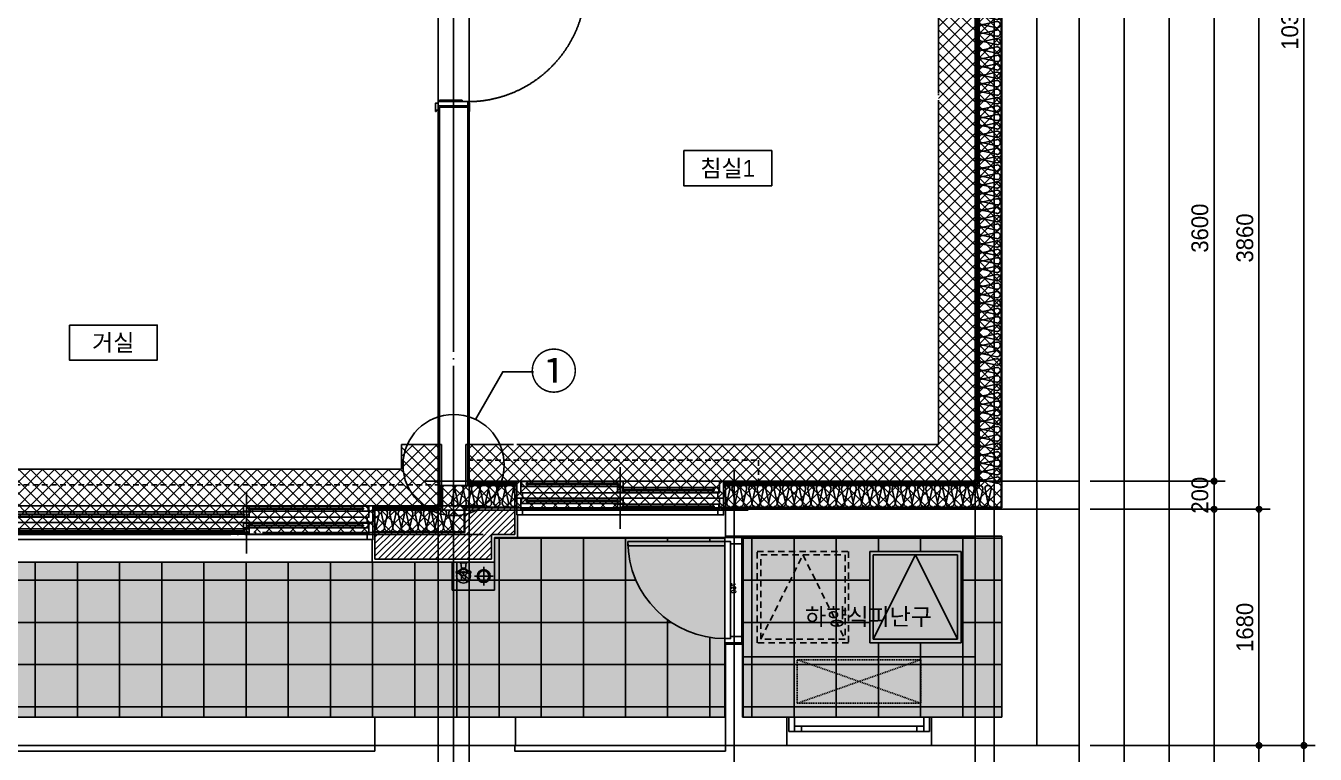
# Model space of a CAD drawing. Header units: millimetres. Extents: x -24416 to 92204, y -190080 to 23760.
# Drawn here: x 12833 to 22008, y -42038 to -36856 of the extents above; entities that cross this region are included whole.
import ezdxf
from ezdxf.enums import TextEntityAlignment as Align
from ezdxf.xclip import XClip

# ---------------------------------------------------------------- set-up
doc = ezdxf.new("R2010")
doc.units = ezdxf.units.MM
doc.header["$LTSCALE"] = 50
doc.header["$XCLIPFRAME"] = 0
for name, pattern in [('AUDIT_D_220706163347-0', [0]), ('CEN', [62, 60, -1, 0, -1]), ('H', [1.3, 0.8, -0.5]), ('HD', [2.5, 1.5, -1]), ('HID', [2.5, 1.5, -1]), ('평면도(기준)$0$CENTER2', [16.25, 15, -0.5, 0.25, -0.5])]:
    doc.linetypes.add(name, pattern=pattern)
doc.layers.get('defpoints').update_dxf_attribs({"color": 139})
for name, color, linetype in [('A-ELE8', 8, 'Continuous'), ('A_HAT', 8, 'Continuous'), ('AA-XXXX-DIMS', 7, 'Continuous'), ('AA-단열-바닥-욕실', 30, 'Continuous'), ('ARDM', 7, 'Continuous'), ('CEN_CON', 1, 'CEN'), ('CEN_WALL', 12, 'CEN'), ('CONC', 2, 'Continuous'), ('dan1', 7, 'HID'), ('DIM', 7, 'AUDIT_D_220706163347-0'), ('DOOR', 4, 'Continuous'), ('ELE3_CON', 7, 'Continuous'), ('ELE4', 4, 'Continuous'), ('ETC', 6, 'Continuous'), ('FIN', 6, 'Continuous'), ('HAT', 9, 'Continuous'), ('INS', 252, 'Continuous'), ('SINA-F-FRAME', 4, 'Continuous'), ('TEXT', 3, 'Continuous'), ('WAL', 3, 'Continuous'), ('WAL_DRY', 7, 'Continuous'), ('WIN', 4, 'Continuous'), ('X - 단위세대$0$ETC', 6, 'Continuous'), ('바닥타일', 8, 'Continuous'), ('수전', 4, 'Continuous'), ('실명', 3, 'AUDIT_D_220706163347-0'), ('실명박스', 7, 'AUDIT_D_220706163347-0'), ('커튼박스', 6, 'Continuous'), ('평면도(기준)$0$1.EC-F-DOOR', 4, 'Continuous'), ('평면도(기준)$0$1.EC-F-DOOR-F', 4, 'Continuous')]:
    doc.layers.add(name, color=color, linetype=linetype)
for name, color, linetype, plot in [('AA-CEN', 1, 'CEN', False), ('Def-PrintX', 147, 'Continuous', False), ('Defpoint', 135, 'Continuous', False), ('MC', 135, 'Continuous', False), ('X - 단위세대$0$0_임시', 134, 'Continuous', False)]:
    doc.layers.add(name, color=color, linetype=linetype, plot=plot)
doc.styles.add('HAUD01', font='Dotum.ttf')
doc.styles.get("Standard").update_dxf_attribs({"font": 'txt', "bigfont": 'whgtxt.shx'})
doc.styles.add('돋움', font='Dotum.ttf')
doc.styles.add('맑은고딕', font='malgun.ttf', dxfattribs={"width": 0.9})
doc.dimstyles.new('DIM_40', dxfattribs={"dimscale": 40, "dimtxt": 3, "dimasz": 1, "dimexe": 2, "dimexo": 2, "dimgap": 1, "dimtad": 1, "dimdec": 0, "dimzin": 0, "dimdsep": 46, "dimtxsty": '맑은고딕', "dimblk1": 'DIMDOT', "dimblk2": 'DIMDOT', "dimsah": 1, "dimcen": 0.09, "dimdle": 2, "dimclrd": 7, "dimclre": 7, "dimclrt": 3, "dimadec": 0, "dimazin": 0, "dimtfac": 1, "dimtdec": 0, "dimtix": 1, "dimtmove": 2, "dimatfit": 3, "dimldrblk": 'DIMDOT', "dimfxl": 2, "dimtolj": 1, "dimtzin": 0, "dimarcsym": 0})
pattern_1 = [(0, (0, 0), (0, 300), []), (90, (0, 0), (-300, 2e-14), [])]

# ---------------------------------------------------------------- blocks, each defined once
blk = doc.blocks.new('U-84A(확장)1')
at = {"layer": 'CEN_CON'}
blk.add_line((0, 0), (15195, 0), dxfattribs=at)
blk = doc.blocks.new('실외기창_1000')
at = {"layer": 'WIN', "color": 8}
blk.add_line((960, 100), (40, 100), dxfattribs=at)
at = {"layer": 'WIN'}
for p, q in [((960, 36), (40, 36)), ((960, 0), (40, 0)), ((90, 36), (90, 0)), ((910, 36), (910, 0))]:
    blk.add_line(p, q, dxfattribs=at)
for points in [[(40, 100), (0, 100), (0, 0), (40, 0)], [(960, 100), (1000, 100), (1000, 0), (960, 0)]]:
    blk.add_lwpolyline(points, close=True, dxfattribs=at)
blk = doc.blocks.new('수전')
at = {"layer": '수전'}
for p, q in [((0, 0), (58.5, 0, 0)), ((23.4, -71.3), (-14.8, -64.6)), ((23.4, -74.6), (-14.8, -81.3)), ((19.7, -49.8), (6.1, -63.4)), ((6.1, -63.4), (6.1, -68.2)), ((6.1, -77.6), (6.1, -82.5)), ((6.1, -82.5), (19.7, -96)), ((29.2, -7), (9.3, -7)), ((9.9, -7), (14.9, -42.9)), ((14.5, -117.3), (14.5, -90.9)), ((14.9, -42.9), (29.2, -42.9)), ((38.8, -49.8), (19.7, -49.8)), ((49.2, -7), (29.2, -7)), ((29.2, -42.9), (43.6, -42.9)), ((35.1, -71.3), (73.3, -64.6)), ((35.1, -74.6), (73.3, -81.3)), ((52.3, -63.4), (38.8, -49.8)), ((38.8, -96), (52.3, -82.5)), ((43.6, -42.9), (48.6, -7)), ((44, -90.9), (44, -117.3)), ((52.3, -68.2), (52.3, -63.4)), ((52.3, -82.5), (52.3, -77.6)), ((19.7, -96), (38.8, -96))]:
    blk.add_line(p, q, dxfattribs=at)
blk.add_circle((29.2, -72.9), 5.91, dxfattribs=at)
for centre, radius, start, end in [((11.8, 6), 13.2, 207.18523, 259.41198), ((46.7, 6), 13.2, 280.58802, 332.81477), ((-14.8, -72.9), 8.37, 90, 270), ((-12.4, -49.9), 28.1, 351.51099, 14.30798), ((70.8, -49.9), 28.1, 165.69202, 188.48901), ((73.3, -72.9), 8.37, 270, 90), ((29.2, -117.3), 14.7, 180, 0)]:
    blk.add_arc(centre, radius, start, end, dxfattribs=at)
blk = doc.blocks.new('X - 단위세대$0$200207-발코니배수구')
at = {"layer": 'X - 단위세대$0$ETC', "color": 4}
for p, q in [((0, 0), (0, 200)), ((0, 200), (300, 200)), ((300, 0), (300, 200)), ((300, 0), (0, 0))]:
    blk.add_line(p, q, dxfattribs=at)
at = {"layer": 'X - 단위세대$0$ETC', "color": 8}
for p, q in [((38.1, 72.7), (107.3, 141.9)), ((52.7, 58.1), (121.9, 127.3))]:
    blk.add_line(p, q, dxfattribs=at)
at = {"layer": 'X - 단위세대$0$ETC', "color": 1}
for p, q in [((290, 100), (157.4, 100)), ((223.7, 166.3), (223.7, 33.7))]:
    blk.add_line(p, q, dxfattribs=at)
at = {"layer": 'X - 단위세대$0$ETC', "color": 4}
for centre, radius in [((80, 100), 50), ((223.7, 100), 46.3)]:
    blk.add_circle(centre, radius, dxfattribs=at)
at = {"layer": 'X - 단위세대$0$ETC', "color": 8}
blk.add_circle((223.7, 100), 37.5, dxfattribs=at)
blk = doc.blocks.new('A$C24669fbc')
at = {"layer": 'Defpoint'}
blk.add_lwpolyline([(1650, 850), (0, 850), (0, 0), (1650, 0)], close=True, dxfattribs=at)
at = {"layer": 'ETC', "linetype": 'HD', "ltscale": 0.6}
for points in [[(100, 750), (750, 750), (750, 100), (100, 100)], [(125, 725), (725, 725), (725, 125), (125, 125)]]:
    blk.add_lwpolyline(points, close=True, dxfattribs=at)
at = {"layer": 'ETC', "linetype": 'HD', "ltscale": 10}
for points in [[(1550, 750), (900, 750), (900, 100), (1550, 100)], [(1525, 725), (925, 725), (925, 125), (1525, 125)]]:
    blk.add_lwpolyline(points, close=True, dxfattribs=at)
at = {"layer": 'ETC', "linetype": 'HD', "ltscale": 0.6}
blk.add_lwpolyline([(125, 125), (425, 725), (725, 125)], dxfattribs=at)
at = {"layer": 'ETC', "linetype": 'HD', "ltscale": 10}
blk.add_lwpolyline([(925, 125), (1225, 725), (1525, 125)], dxfattribs=at)
blk = doc.blocks.new('A$C8273e713')
at = {"layer": 'A-ELE8', "linetype": 'HID', "ltscale": 0.1}
for p, q in [((0, 310), (880, 0)), ((0, 0), (880, 310))]:
    blk.add_line(p, q, dxfattribs=at)
blk.add_lwpolyline([(0, 310), (880, 310), (880, 0), (0, 0)], close=True, dxfattribs=at)
blk = doc.blocks.new('SD_750')
at = {"layer": 'DOOR'}
for p, q in [((720, 120), (30, 120)), ((705, 80), (45, 80)), ((705, 0), (45, 0))]:
    blk.add_line(p, q, dxfattribs=at)
for points in [[(30, 120), (30, 810), (60, 810), (60, 120), (30, 120)], [(0, 120), (0, 0), (45, 0), (45, 80), (30, 80), (30, 120), (0, 120)], [(750, 120), (750, 0), (705, 0), (705, 80), (720, 80), (720, 120), (750, 120)]]:
    blk.add_lwpolyline(points, dxfattribs=at)
blk.add_arc((30, 120), 690, 0, 90, dxfattribs=at)
at = {"layer": 'X - 단위세대$0$0_임시'}
for p, q in [((-10, 120), (-10, 0)), ((760, 120), (760, 0))]:
    blk.add_line(p, q, dxfattribs=at)
at = {"layer": 'Def-PrintX'}
blk.add_text('750', height=30, dxfattribs=at).set_placement((360, 58.1), align=Align.MIDDLE)
blk = doc.blocks.new('WIN_이중창_1500')
at = {"layer": 'Defpoint'}
for p, q in [((-15, 240), (-15, 0)), ((1485, 240), (1485, 0))]:
    blk.add_line(p, q, dxfattribs=at)
at = {"layer": 'WIN'}
blk.add_line((735, -100), (735, 340), dxfattribs=at)
at = {"layer": 'WIN', "color": 8}
for p, q in [((1442, 240), (28, 240)), ((715, 196), (73, 196)), ((1397, 237), (755, 237)), ((1397, 202), (755, 202)), ((1430, 158), (40, 158)), ((1430, 120), (40, 120)), ((715, 161), (73, 161)), ((1397, 117), (755, 117)), ((1430, 38), (40, 38)), ((1430, 0), (40, 0)), ((715, 76), (73, 76)), ((715, 41), (73, 41)), ((1397, 82), (755, 82))]:
    blk.add_line(p, q, dxfattribs=at)
at = {"layer": 'WIN'}
for points in [[(40, 158), (28, 158), (28, 240), (0, 240), (0, 120), (40, 120), (40, 158)], [(73, 175.5), (73, 161), (33, 161), (33, 196), (73, 196), (73, 181.5)], [(755, 216.5), (755, 202), (715, 202), (715, 237), (755, 237), (755, 222.5)], [(715, 175.5), (715, 161), (755, 161), (755, 196), (715, 196), (715, 181.5)], [(1404, 222.5), (1404, 216.5), (748, 216.5), (748, 222.5), (1404, 222.5)], [(1397, 216.5), (1397, 202), (1437, 202), (1437, 237), (1397, 237), (1397, 222.5)], [(1430, 158), (1442, 158), (1442, 240), (1470, 240), (1470, 120), (1430, 120), (1430, 158)], [(40, 38), (28, 38), (28, 120), (0, 120), (0, 0), (40, 0), (40, 38)], [(722, 181.5), (722, 175.5), (66, 175.5), (66, 181.5), (722, 181.5)], [(755, 96.5), (755, 82), (715, 82), (715, 117), (755, 117), (755, 102.5)], [(1404, 102.5), (1404, 96.5), (748, 96.5), (748, 102.5), (1404, 102.5)], [(1397, 96.5), (1397, 82), (1437, 82), (1437, 117), (1397, 117), (1397, 102.5)], [(1430, 38), (1442, 38), (1442, 120), (1470, 120), (1470, 0), (1430, 0), (1430, 38)], [(73, 55.5), (73, 41), (33, 41), (33, 76), (73, 76), (73, 61.5)], [(722, 61.5), (722, 55.5), (66, 55.5), (66, 61.5), (722, 61.5)], [(715, 55.5), (715, 41), (755, 41), (755, 76), (715, 76), (715, 61.5)]]:
    blk.add_lwpolyline(points, dxfattribs=at)
blk = doc.blocks.new('WIN_이중창_3600')
at = {"layer": 'Defpoint'}
for p, q in [((-15, 240), (-15, 0)), ((3585, 240), (3585, 0))]:
    blk.add_line(p, q, dxfattribs=at)
at = {"layer": 'WIN'}
for p, q in [((900, -100), (900, 340)), ((2670, -100), (2670, 340))]:
    blk.add_line(p, q, dxfattribs=at)
at = {"layer": 'WIN', "color": 8}
for p, q in [((3542, 240), (28, 240)), ((880, 237), (73, 237)), ((880, 202), (73, 202)), ((2650, 196), (920, 196)), ((3497, 237), (2690, 237)), ((3497, 202), (2690, 202)), ((3530, 158), (40, 158)), ((3530, 120), (40, 120)), ((880, 117), (73, 117)), ((2650, 161), (920, 161)), ((3497, 117), (2690, 117)), ((3530, 38), (40, 38)), ((3530, 0), (40, 0)), ((880, 82), (73, 82)), ((2650, 76), (920, 76)), ((2650, 41), (920, 41)), ((3497, 82), (2690, 82))]:
    blk.add_line(p, q, dxfattribs=at)
at = {"layer": 'WIN'}
for points in [[(40, 158), (28, 158), (28, 240), (0, 240), (0, 120), (40, 120), (40, 158)], [(73, 216.5), (73, 202), (33, 202), (33, 237), (73, 237), (73, 222.5)], [(887, 222.5), (887, 216.5), (66, 216.5), (66, 222.5), (887, 222.5)], [(880, 216.5), (880, 202), (920, 202), (920, 237), (880, 237), (880, 222.5)], [(920, 175.5), (920, 161), (880, 161), (880, 196), (920, 196), (920, 181.5)], [(2690, 216.5), (2690, 202), (2650, 202), (2650, 237), (2690, 237), (2690, 222.5)], [(2650, 175.5), (2650, 161), (2690, 161), (2690, 196), (2650, 196), (2650, 181.5)], [(3504, 222.5), (3504, 216.5), (2683, 216.5), (2683, 222.5), (3504, 222.5)], [(3497, 216.5), (3497, 202), (3537, 202), (3537, 237), (3497, 237), (3497, 222.5)], [(3530, 158), (3542, 158), (3542, 240), (3570, 240), (3570, 120), (3530, 120), (3530, 158)], [(40, 38), (28, 38), (28, 120), (0, 120), (0, 0), (40, 0), (40, 38)], [(73, 96.5), (73, 82), (33, 82), (33, 117), (73, 117), (73, 102.5)], [(887, 102.5), (887, 96.5), (66, 96.5), (66, 102.5), (887, 102.5)], [(880, 96.5), (880, 82), (920, 82), (920, 117), (880, 117), (880, 102.5)], [(2657, 181.5), (2657, 175.5), (913, 175.5), (913, 181.5), (2657, 181.5)], [(2690, 96.5), (2690, 82), (2650, 82), (2650, 117), (2690, 117), (2690, 102.5)], [(3504, 102.5), (3504, 96.5), (2683, 96.5), (2683, 102.5), (3504, 102.5)], [(3497, 96.5), (3497, 82), (3537, 82), (3537, 117), (3497, 117), (3497, 102.5)], [(3530, 38), (3542, 38), (3542, 120), (3570, 120), (3570, 0), (3530, 0), (3530, 38)], [(920, 55.5), (920, 41), (880, 41), (880, 76), (920, 76), (920, 61.5)], [(2657, 61.5), (2657, 55.5), (913, 55.5), (913, 61.5), (2657, 61.5)], [(2650, 55.5), (2650, 41), (2690, 41), (2690, 76), (2650, 76), (2650, 61.5)]]:
    blk.add_lwpolyline(points, dxfattribs=at)
blk = doc.blocks.new('insul1')
blk.add_lwpolyline([(0, 0, 0.480617), (0.146, 0.183), (0.004, 0.817, -1.249969), (0.296, 0.817), (0.154, 0.183, 0.480617), (0.3, 0, 0.480617)], format="xyb")
blk = doc.blocks.new('A$C65D858C3')
at = {"layer": '평면도(기준)$0$1.EC-F-DOOR', "color": 8}
for points in [[(120.8, 910), (60.8, 910), (60.8, 920), (120.8, 920)], [(120.8, 874), (60.8, 874), (60.8, 864), (120.8, 864)]]:
    blk.add_lwpolyline(points, close=True, dxfattribs=at)
for points in [[(80.8, 920), (80.8, 970), (260.8, 970), (260.8, 950), (100.8, 950), (100.8, 920)], [(80.8, 863.9), (80.8, 813.9), (260.8, 813.9), (260.8, 833.9), (100.8, 833.9), (100.8, 863.9)]]:
    blk.add_lwpolyline(points, dxfattribs=at)
at = {"layer": '평면도(기준)$0$1.EC-F-DOOR'}
blk.add_lwpolyline([(840.4, 910), (0.8, 910), (0.8, 874), (840.4, 874), (840.4, 910)], dxfattribs=at)
at = {"layer": '평면도(기준)$0$1.EC-F-DOOR', "color": 1, "linetype": '평면도(기준)$0$CENTER2', "ltscale": 6}
blk.add_arc((840.6, 910.6), 840.6, 182.49818, 269.98243, dxfattribs=at)
at = {"layer": '평면도(기준)$0$1.EC-F-DOOR-F'}
for points in [[(828.4, 980), (828.4, 920), (840.4, 920), (840.4, 980)], [(1050.4, 940), (1050.4, 910), (840.4, 910), (840.4, 940)], [(1050.4, 920), (1050.4, 940), (1050.4, 980), (1068.4, 980), (1068.4, 920)], [(1040.4, 910), (1040.4, 900), (880.4, 900), (880.4, 910)], [(828.4, 60), (828.4, 0), (840.4, 0), (840.4, 60)], [(1050.4, 40), (1050.4, 70), (840.4, 70), (840.4, 40)], [(1040.4, 70), (1040.4, 80), (880.4, 80), (880.4, 70)]]:
    blk.add_lwpolyline(points, close=True, dxfattribs=at)
blk.add_lwpolyline([(1068.4, 0), (1068.4, 60), (1050.4, 60), (1050.4, 10), (1065.4, 10), (1065.4, 0), (1068.4, 0)], dxfattribs=at)
blk = doc.blocks.new('U-84A(기본)', base_point=(206477.1, -21253.3))
at = {"layer": 'A_HAT'}
h = blk.add_hatch(dxfattribs=at)
h.set_pattern_fill('ANSI31', color=256, scale=10, style=0)
h.paths.add_polyline_path([(217532.1, -19753.3), (217692.1, -19753.3), (217692.1, -19563.3), (217342.1, -19563.3), (217342.1, -19738.3), (216702.1, -19738.3), (216702.1, -19788.3), (216702.1, -19928.3), (217532.1, -19928.3)])
at = {"layer": '바닥타일'}
h = blk.add_hatch(dxfattribs=at)
h.set_pattern_fill('_USER', color=256, scale=300, double=1, pattern_type=0)
h.set_pattern_definition(pattern_1)
edge = h.paths.add_edge_path()
edge.add_arc((219197.1, -19803.3), 690, 180, 270)
edge.add_line((219197.1, -20493.3), (219197.1, -21053.3))
edge.add_line((219197.1, -21053.3), (206602.1, -21053.3))
edge.add_line((206602.1, -21053.3), (206602.1, -19948.3))
edge.add_line((206602.1, -19948.3), (217552.1, -19948.3))
edge.add_line((217552.1, -19948.3), (217552.1, -19773.3))
edge.add_line((217552.1, -19773.3), (219192.1, -19773.3))
edge.add_line((219192.1, -19773.3), (219192.1, -19803.3))
edge.add_line((219192.1, -19803.3), (218507.1, -19803.3))
h = blk.add_hatch(dxfattribs=at)
h.set_pattern_fill('_USER', color=256, scale=300, double=1, pattern_type=0)
h.set_pattern_definition(pattern_1)
h.paths.add_polyline_path([(220247.1, -19898.3), (220547.1, -19898.3), (220247.1, -20498.3)], flags=0)
h.paths.add_polyline_path([(220247.1, -19898.3), (220547.1, -19898.3), (220247.1, -20498.3)], flags=0)
h.paths.add_polyline_path([(219312.1, -21053.3), (221162.1, -21053.3), (221162.1, -19763.3), (219312.1, -19763.3)])
h.paths.add_polyline_path([(220847.1, -20498.3), (220247.1, -20498.3), (220547.1, -19898.3)], flags=0)
h.paths.add_polyline_path([(220872.1, -20523.3), (220222.1, -20523.3), (220222.1, -19873.3), (220872.1, -19873.3)], flags=16)
h.paths.add_polyline_path([(220847.1, -20498.3), (220247.1, -20498.3), (220547.1, -19898.3)], flags=0)
at = {"layer": 'CEN_CON'}
for p, q in [((217262.1, -21553.3), (217262.1, -10618.3)), ((221107.1, -21553.3), (221107.1, -10618.3)), ((219162.1, -19573.3), (221712.1, -19573.3)), ((206477.1, -21253.3), (221712.1, -21253.3))]:
    blk.add_line(p, q, dxfattribs=at)
at = {"layer": 'CEN_WALL'}
for p, q in [((219257.1, -19283.3), (219257.1, -21553.3)), ((217052.1, -19578.3), (219357.1, -19578.3)), ((206477.1, -19753.3), (217472.1, -19753.3))]:
    blk.add_line(p, q, dxfattribs=at)
at = {"layer": 'CONC'}
for p, q in [((221412.1, -21253.3), (221412.1, -11508.3)), ((221162.1, -19563.3), (221162.1, -11708.3)), ((217162.1, -19113.3), (217162.1, -16713.3)), ((217362.1, -16713.3), (217162.1, -16713.3)), ((217362.1, -19113.3), (217362.1, -16713.3)), ((217175.1, -19113.3), (217162.1, -19113.3)), ((217175.1, -19113.3), (217175.1, -19403.3)), ((217349.1, -19113.3), (217349.1, -19403.3)), ((217349.1, -19113.3), (217362.1, -19113.3)), ((217349.1, -19403.3), (217175.1, -19403.3)), ((219197.1, -19563.3), (221162.1, -19563.3)), ((219197.1, -19563.3), (219197.1, -19763.3)), ((219197.1, -19763.3), (221162.1, -19763.3)), ((221162.1, -21053.3), (221162.1, -19763.3)), ((219197.1, -20533.3), (219197.1, -21253.3)), ((219317.1, -20533.3), (219197.1, -20533.3)), ((219317.1, -20533.3), (219317.1, -21053.3)), ((216702.1, -21053.3), (217702.1, -21053.3)), ((216702.1, -21053.3), (216702.1, -21253.3)), ((217702.1, -21253.3), (217702.1, -21053.3)), ((219317.1, -21053.3), (219632.1, -21053.3)), ((219632.1, -21053.3), (219632.1, -21253.3)), ((220662.1, -21053.3), (221162.1, -21053.3)), ((220662.1, -21053.3), (220662.1, -21253.3)), ((216702.1, -21253.3), (217702.1, -21253.3)), ((219197.1, -21253.3), (219632.1, -21253.3)), ((220662.1, -21253.3), (221412.1, -21253.3))]:
    blk.add_line(p, q, dxfattribs=at)
at = {"layer": 'dan1'}
for points in [[(217362.1, -19113.3), (220712.1, -19113.3), (220712.1, -13573.3), (217362.1, -13573.3)], [(212642.1, -19288.3), (216892.1, -19288.3), (216892.1, -19113.3), (217162.1, -19113.3)]]:
    blk.add_lwpolyline(points, dxfattribs=at)
at = {"layer": 'ELE3_CON'}
for p, q in [((216702.1, -21053.3), (213102.1, -21053.3)), ((219197.1, -21053.3), (217702.1, -21053.3)), ((219632.1, -21053.3), (220662.1, -21053.3)), ((219632.1, -21253.3), (220662.1, -21253.3))]:
    blk.add_line(p, q, dxfattribs=at)
at = {"layer": 'ELE4'}
for p, q in [((217717.1, -19773.3), (219197.1, -19773.3)), ((213122.1, -19948.3), (216682.1, -19948.3))]:
    blk.add_line(p, q, dxfattribs=at)
at = {"layer": 'FIN'}
for p, q in [((217717.1, -19773.3), (217717.1, -19613.3)), ((216682.1, -19788.3), (216682.1, -19948.3)), ((217552.1, -19773.3), (217717.1, -19773.3)), ((217552.1, -19948.3), (217552.1, -19773.3)), ((216682.1, -19948.3), (217552.1, -19948.3))]:
    blk.add_line(p, q, dxfattribs=at)
at = {"layer": 'INS'}
for p, q in [((221157.1, -19558.3), (221157.1, -13128.3)), ((221002.1, -19403.3), (221002.1, -13283.3)), ((217162.1, -19403.3), (217162.1, -19113.3)), ((217362.1, -19403.3), (217362.1, -19113.3)), ((217175.1, -19403.3), (217162.1, -19403.3)), ((217182.1, -19578.3), (217182.1, -19403.3)), ((217349.1, -19403.3), (217362.1, -19403.3)), ((217362.1, -19403.3), (217712.1, -19403.3)), ((219182.1, -19403.3), (221002.1, -19403.3)), ((216687.1, -19578.3), (217182.1, -19578.3)), ((217337.1, -19558.3), (217712.1, -19558.3)), ((217337.1, -19733.3), (217337.1, -19558.3)), ((219182.1, -19558.3), (221157.1, -19558.3)), ((216687.1, -19733.3), (217337.1, -19733.3))]:
    blk.add_line(p, q, dxfattribs=at)
at = {"layer": 'MC'}
for p, q in [((217152.1, -21553.3), (217152.1, -10618.3)), ((220972.1, -21553.3), (220972.1, -10618.3)), ((217372.1, -21553.3), (217372.1, -15523.3)), ((217052.1, -19373.3), (221712.1, -19373.3)), ((206477.1, -19548.3), (217472.1, -19548.3))]:
    blk.add_line(p, q, dxfattribs=at)
at = {"layer": 'WAL'}
for p, q in [((217342.1, -19563.3), (217697.1, -19563.3)), ((217342.1, -19738.3), (217342.1, -19563.3)), ((217697.1, -19753.3), (217697.1, -19563.3)), ((216702.1, -19738.3), (217342.1, -19738.3)), ((216702.1, -19738.3), (216702.1, -19928.3)), ((217532.1, -19753.3), (217697.1, -19753.3)), ((217532.1, -19928.3), (217532.1, -19753.3)), ((216702.1, -19928.3), (217532.1, -19928.3))]:
    blk.add_line(p, q, dxfattribs=at)
at = {"layer": 'WAL_DRY'}
for p, q in [((220992.1, -19393.3), (220992.1, -13293.3)), ((220982.1, -19383.3), (220982.1, -13303.3)), ((217162.1, -19558.3), (217162.1, -19403.3)), ((217172.1, -19568.3), (217172.1, -19403.3)), ((217362.1, -19383.3), (217712.1, -19383.3)), ((217362.1, -19393.3), (217712.1, -19393.3)), ((219182.1, -19383.3), (220982.1, -19383.3)), ((219182.1, -19393.3), (220992.1, -19393.3)), ((216687.1, -19558.3), (217162.1, -19558.3)), ((216687.1, -19568.3), (217172.1, -19568.3))]:
    blk.add_line(p, q, dxfattribs=at)
at = {"layer": 'X - 단위세대$0$ETC'}
for points in [[(216702.1, -21293.3), (216702.1, -21253.3), (213102.1, -21253.3), (213102.1, -21293.3), (216702.1, -21293.3)], [(219197.1, -21293.3), (219197.1, -21253.3), (217697.1, -21253.3), (217697.1, -21293.3), (219197.1, -21293.3)]]:
    blk.add_lwpolyline(points, dxfattribs=at)
at = {"layer": '커튼박스', "linetype": 'H'}
for p, q in [((217362.1, -19223.3), (219432.1, -19223.3)), ((219432.1, -19223.3), (219432.1, -19383.3)), ((212642.1, -19398.3), (217162.1, -19398.3))]:
    blk.add_line(p, q, dxfattribs=at)
at = {"ltscale": 100, "xscale": -1, "rotation": 180}
blk.add_blockref('X - 단위세대$0$200207-발코니배수구', (217252.1, -19948.3), dxfattribs=at)
blk.add_blockref('실외기창_1000', (219647.1, -21153.3))
at = {"layer": 'A-ELE8', "linetype": 'HID', "ltscale": 0.1}
blk.add_blockref('A$C8273e713', (219707.1, -20953.3), dxfattribs=at)
at = {"layer": 'DOOR', "xscale": -1, "rotation": 90}
blk.add_blockref('SD_750', (219312.1, -19773.3), dxfattribs=at)
at = {"layer": 'ETC', "linetype": 'HD', "ltscale": 10}
blk.add_blockref('A$C24669fbc', (219322.1, -20623.3), dxfattribs=at)
at = {"layer": 'INS', "xscale": 150, "yscale": 150, "zscale": 150, "row_count": 1, "row_spacing": 0, "column_spacing": 60}
for p, rotation, column_count in [((221002.1, -13283.3), 270, 102), ((217712.1, -19403.3), 180, 8)]:
    blk.add_blockref('insul1', p, dxfattribs=dict(at, rotation=rotation, column_count=column_count))
for p, column_count in [((219182.1, -19553.3), 32), ((216687.1, -19728.3), 10)]:
    blk.add_blockref('insul1', p, dxfattribs=dict(at, column_count=column_count))
at = {"layer": 'SINA-F-FRAME', "xscale": -1}
blk.add_blockref('A$C65D858C3', (218202.5, -16743.3), dxfattribs=at)
at = {"layer": 'WIN', "xscale": -1}
blk.add_blockref('WIN_이중창_1500', (219182.1, -19613.3), dxfattribs=at)
at = {"layer": 'WIN'}
blk.add_blockref('WIN_이중창_3600', (213117.1, -19788.3), dxfattribs=at)
at = {"layer": '수전'}
blk.add_blockref('수전', (217302.9, -19948.3), dxfattribs=at)
blk = doc.blocks.new('A$C415C5DAF')
at = {"layer": '실명박스'}
for points in [[(5029.8, -56120.9), (5029.8, -56370.9), (5655.1, -56370.9), (5655.1, -56120.9)], [(658.3, -57361.4), (658.3, -57611.4), (1283.6, -57611.4), (1283.6, -57361.4)]]:
    blk.add_lwpolyline(points, close=True, dxfattribs=at)
at = {"layer": '실명', "style": 'HAUD01'}
for s, p in [('침실1', (5341.4, -56244.1)), ('거실', (969.9, -57484.6)), ('하향식피난구', (6343.7, -59434.6))]:
    blk.add_text(s, height=120, dxfattribs=at).set_placement(p, align=Align.MIDDLE)
blk = doc.blocks.new('A$C1CAF0AFA')
at = {"layer": 'ETC'}
h = blk.add_hatch(dxfattribs=at)
h.set_pattern_fill('CROSS', color=256, scale=10, angle=45)
h.set_pattern_definition([(45, (130855.346, -23760), (7e-15, 89.80256), [31.75, -95.25]), (135, (130877.796, -23760), (-89.80256, 7e-15), [31.75, -95.25])])
h.paths.add_polyline_path([(17937.5, -65535.4), (19777.5, -65535.4), (19777.5, -64245.4), (17937.5, -64245.4)])
h.paths.add_polyline_path([(5217.5, -65535.4), (5217.5, -64430.4), (16167.5, -64430.4), (16167.5, -64255.4), (17807.5, -64255.4), (17807.5, -65535.4)])
h.paths.add_polyline_path([(11437.5, -55600.4), (15137.5, -55600.4), (15137.5, -56485.4), (15807.5, -56485.4), (15807.5, -55600.4), (17547.5, -55600.4), (17547.5, -56190.4), (19777.5, -56190.4), (19777.5, -57395.4), (15367.5, -57395.4), (15367.5, -56955.4), (11437.5, -56955.4)])
at = {"layer": 'HAT'}
h = blk.add_hatch(dxfattribs=at)
h.set_pattern_fill('_USER', color=5, scale=60, angle=45, double=1, pattern_type=0)
h.set_pattern_definition([(45, (101030, -17187.514), (-42.426407, 42.426407), []), (135, (101030, -17187.514), (-42.426407, -42.426407), [])])
h.paths.add_polyline_path([(11357.5, -59160.4), (11357.5, -58837.9), (11557.5, -58837.9), (11557.5, -59160.4), (11867.5, -59160.4), (11867.5, -57615.4), (14707.5, -57615.4), (14707.5, -58055.4), (15777.5, -58055.4), (15777.5, -57765.4), (15977.5, -57765.4), (15977.5, -58055.4), (19327.5, -58055.4), (19327.5, -63595.4), (15977.5, -63595.4), (15977.5, -63885.4), (15777.5, -63885.4), (15777.5, -63595.4), (15507.5, -63595.4), (15507.5, -63770.4), (11257.5, -63770.4), (11257.5, -64060.4), (11057.5, -64060.4), (11057.5, -63770.4), (5217.5, -63770.4), (5217.5, -64220.4), (15957.5, -64220.4), (15957.5, -64045.4), (19777.5, -64045.4), (19777.5, -57605.4), (15157.5, -57605.4), (15157.5, -57165.4), (11417.5, -57165.4), (11417.5, -58710.4), (8687.5, -58710.4), (8687.5, -58560.4), (7287.5, -58560.4), (7287.5, -58710.4), (5217.5, -58710.4), (5217.5, -59160.4)])
at = {"layer": 'AA-CEN', "color": 4}
for points in [[(11867.5, -57615.4), (14707.5, -57615.4), (14707.5, -58055.4), (15777.5, -58055.4), (15777.5, -57765.4), (15977.5, -57765.4), (15977.5, -58055.4), (19327.5, -58055.4), (19327.5, -63595.4), (15977.5, -63595.4), (15977.5, -63885.4), (15777.5, -63885.4), (15777.5, -63595.4), (15507.5, -63595.4), (15507.5, -63770.4), (11257.5, -63770.4)], [(5217.5, -64220.4), (15957.5, -64220.4), (15957.5, -64045.4), (19777.5, -64045.4), (19777.5, -57605.4), (15157.5, -57605.4), (15157.5, -57165.4), (11417.5, -57165.4)]]:
    blk.add_lwpolyline(points, dxfattribs=at)
at = {"layer": 'AA-CEN'}
blk.add_lwpolyline([(5217.5, -65535.4), (5217.5, -64430.4), (16167.5, -64430.4), (16167.5, -64255.4), (17807.5, -64255.4), (17807.5, -65535.4), (5217.5, -65535.4)], dxfattribs=at)
blk.add_lwpolyline([(17937.5, -65535.4), (19777.5, -65535.4), (19777.5, -64245.4), (17937.5, -64245.4)], close=True, dxfattribs=at)
blk = doc.blocks.new('DIMDOT')
at = {"layer": 'AA-XXXX-DIMS'}
for p, q in [((-1.5, 0), (1.5, 0)), ((0, -1.5), (0, 1.5))]:
    blk.add_line(p, q, dxfattribs=at)
for radius in [0.5, 0.25]:
    blk.add_circle((0, 0), radius, dxfattribs=at)
blk = doc.blocks.new('*D597')
at = {"layer": 'defpoints', "color": 0, "transparency": 16777216}
for p in [(23414.3, -55400.4), (25014.3, -55400.4), (23414.3, -65735.4)]:
    blk.add_point(p, dxfattribs=at)
at = {"layer": 'DIM', "color": 7, "lineweight": -2, "transparency": 16777216}
for p, q in [((23494.3, -55400.4), (25094.3, -55400.4)), ((25014.3, -65695.4), (25014.3, -55440.4)), ((23494.3, -65735.4), (25094.3, -65735.4))]:
    blk.add_line(p, q, dxfattribs=at)
at = {"layer": 'DIM', "color": 7, "lineweight": -2, "transparency": 16777216, "xscale": 40, "yscale": 40, "zscale": 40}
for p, rotation in [((25014.3, -55400.4), 90), ((25014.3, -65735.4), 270)]:
    blk.add_blockref('DIMDOT', p, dxfattribs=dict(at, rotation=rotation))
at = {"layer": 'DIM', "color": 3, "transparency": 16777216, "insert": (24914.2, -60567.9), "char_height": 120, "attachment_point": 5, "rotation": 90, "style": 'HAUD01'}
blk.add_mtext('\\A1;10335', dxfattribs=at)
blk = doc.blocks.new('*D598')
at = {"layer": 'defpoints', "color": 0, "transparency": 16777216}
for p in [(23414.3, -64055.4), (24694.3, -64055.4), (23414.3, -65735.4)]:
    blk.add_point(p, dxfattribs=at)
at = {"layer": 'DIM', "color": 7, "lineweight": -2, "transparency": 16777216}
for p, q in [((23494.3, -64055.4), (24774.3, -64055.4)), ((24694.3, -65695.4), (24694.3, -64095.4)), ((23494.3, -65735.4), (24774.3, -65735.4))]:
    blk.add_line(p, q, dxfattribs=at)
at = {"layer": 'DIM', "color": 7, "lineweight": -2, "transparency": 16777216, "xscale": 40, "yscale": 40, "zscale": 40}
for p, rotation in [((24694.3, -64055.4), 90), ((24694.3, -65735.4), 270)]:
    blk.add_blockref('DIMDOT', p, dxfattribs=dict(at, rotation=rotation))
at = {"layer": 'DIM', "color": 3, "transparency": 16777216, "insert": (24594.2, -64895.4), "char_height": 120, "attachment_point": 5, "rotation": 90, "style": 'HAUD01'}
blk.add_mtext('\\A1;1680', dxfattribs=at)
blk = doc.blocks.new('*D599')
at = {"layer": 'defpoints', "color": 0, "transparency": 16777216}
for p in [(23414.3, -60195.4), (24694.3, -60195.4), (23414.3, -64055.4)]:
    blk.add_point(p, dxfattribs=at)
at = {"layer": 'DIM', "color": 7, "lineweight": -2, "transparency": 16777216}
for p, q in [((23494.3, -60195.4), (24774.3, -60195.4)), ((24694.3, -64015.4), (24694.3, -60235.4)), ((23494.3, -64055.4), (24774.3, -64055.4))]:
    blk.add_line(p, q, dxfattribs=at)
at = {"layer": 'DIM', "color": 7, "lineweight": -2, "transparency": 16777216, "xscale": 40, "yscale": 40, "zscale": 40}
for p, rotation in [((24694.3, -60195.4), 90), ((24694.3, -64055.4), 270)]:
    blk.add_blockref('DIMDOT', p, dxfattribs=dict(at, rotation=rotation))
at = {"layer": 'DIM', "color": 3, "transparency": 16777216, "insert": (24594.2, -62125.4), "char_height": 120, "attachment_point": 5, "rotation": 90, "style": 'HAUD01'}
blk.add_mtext('\\A1;3860', dxfattribs=at)
blk = doc.blocks.new('*D603')
at = {"layer": 'defpoints', "color": 0, "transparency": 16777216}
for p in [(23414.3, -63855.4), (24374.3, -63855.4), (23414.3, -64055.4)]:
    blk.add_point(p, dxfattribs=at)
at = {"layer": 'DIM', "color": 7, "lineweight": -2, "transparency": 16777216}
for p, q in [((24374.3, -63815.4), (24374.3, -63775.4)), ((23494.3, -63855.4), (24454.3, -63855.4)), ((24374.3, -64055.4), (24374.3, -63855.4)), ((23494.3, -64055.4), (24454.3, -64055.4)), ((24374.3, -64095.4), (24374.3, -64135.4))]:
    blk.add_line(p, q, dxfattribs=at)
at = {"layer": 'DIM', "color": 7, "lineweight": -2, "transparency": 16777216, "xscale": 40, "yscale": 40, "zscale": 40}
for p, rotation in [((24374.3, -63855.4), 270), ((24374.3, -64055.4), 90)]:
    blk.add_blockref('DIMDOT', p, dxfattribs=dict(at, rotation=rotation))
at = {"layer": 'DIM', "color": 3, "transparency": 16777216, "insert": (24274.2, -63955.4), "char_height": 120, "attachment_point": 5, "rotation": 90, "style": 'HAUD01'}
blk.add_mtext('\\A1;200', dxfattribs=at)
blk = doc.blocks.new('*D604')
at = {"layer": 'defpoints', "color": 0, "transparency": 16777216}
for p in [(23414.3, -60255.4), (24374.3, -60255.4), (23414.3, -63855.4)]:
    blk.add_point(p, dxfattribs=at)
at = {"layer": 'DIM', "color": 7, "lineweight": -2, "transparency": 16777216}
for p, q in [((23494.3, -60255.4), (24454.3, -60255.4)), ((24374.3, -63815.4), (24374.3, -60295.4)), ((23494.3, -63855.4), (24454.3, -63855.4))]:
    blk.add_line(p, q, dxfattribs=at)
at = {"layer": 'DIM', "color": 7, "lineweight": -2, "transparency": 16777216, "xscale": 40, "yscale": 40, "zscale": 40}
for p, rotation in [((24374.3, -60255.4), 90), ((24374.3, -63855.4), 270)]:
    blk.add_blockref('DIMDOT', p, dxfattribs=dict(at, rotation=rotation))
at = {"layer": 'DIM', "color": 3, "transparency": 16777216, "insert": (24274.2, -62055.4), "char_height": 120, "attachment_point": 5, "rotation": 90, "style": 'HAUD01'}
blk.add_mtext('\\A1;3600', dxfattribs=at)
blk = doc.blocks.new('A$C45F312F6')
at = {"layer": 'ARDM', "color": 3}
blk.add_lwpolyline([(16032.4, -63415.4), (16227.3, -63077.1), (16444.9, -63077.1)], dxfattribs=at)
blk.add_circle((15877.5, -63740.4), 360, dxfattribs=at)
at = {"layer": 'TEXT', "style": '돋움'}
blk.add_text('①', height=250, dxfattribs=at).set_placement((16590, -63198.3), align=Align.CENTER)
blk = doc.blocks.new('DIM-1108')
at = {"layer": 'DIM'}
for base, p1, p2, picture, middle in [((25014.3, -55400.4), (23414.3, -65735.4), (23414.3, -55400.4), '*D597', (24914.2, -60567.9)), ((24694.3, -60195.4), (23414.3, -64055.4), (23414.3, -60195.4), '*D599', (24594.2, -62125.4)), ((24374.3, -60255.4), (23414.3, -63855.4), (23414.3, -60255.4), '*D604', (24274.2, -62055.4)), ((24374.3, -63855.4), (23414.3, -64055.4), (23414.3, -63855.4), '*D603', (24274.2, -63955.4)), ((24694.3, -64055.4), (23414.3, -65735.4), (23414.3, -64055.4), '*D598', (24594.2, -64895.4))]:
    dim = blk.add_linear_dim(base=base, p1=p1, p2=p2, angle=270, dimstyle='DIM_40', override={"dimscale": 40, "dimtxsty": 'HAUD01'}, dxfattribs=at)
    dim.commit()
    dim.dimension.update_dxf_attribs({"geometry": picture, "text_midpoint": middle})

msp = doc.modelspace()

# ---------------------------------------------------------------- linework, layer by layer
at = {"layer": 'defpoints'}
for points in [[(21927.5, -43875.4), (2298.4, -43875.4), (2298.4, -26950.4), (21927.5, -26950.4)], [(21607.5, -43555.4), (2618.4, -43555.4), (2618.4, -27270.4), (21607.5, -27270.4)], [(21287.5, -43235.4), (2938.4, -43235.4), (2938.4, -27590.4), (21287.5, -27590.4)], [(20967.5, -42915.4), (3258.4, -42915.4), (3258.4, -27910.4), (20967.5, -27910.4)], [(20647.5, -42595.4), (3578.4, -42595.4), (3578.4, -28230.4), (20647.5, -28230.4)], [(20327.5, -42275.4), (3898.4, -42275.4), (3898.4, -28550.4), (20327.5, -28550.4)]]:
    msp.add_lwpolyline(points, close=True, dxfattribs=at)

# ---------------------------------------------------------------- block references
for name, p in [('DIM-1108', (-3086.8, 23760)), ('A$C45F312F6', (0, 23760)), ('U-84A(기본)', (5092.5, -41975.4))]:
    msp.add_blockref(name, p)
ref = msp.add_blockref('U-84A(확장)1', (15563.2, -39449), dxfattribs=dict(xscale=-1, rotation=90))
XClip(ref).set_block_clipping_path([(13420.2065091218, -4720), (26920, 11928.5649148573)])
at = {"layer": 'AA-단열-바닥-욕실'}
msp.add_blockref('A$C1CAF0AFA', (0, 23760), dxfattribs=at)
at = {"layer": '실명박스'}
msp.add_blockref('A$C415C5DAF', (12485.4, 18377.1), dxfattribs=at)

doc.saveas('drawing.dxf')
